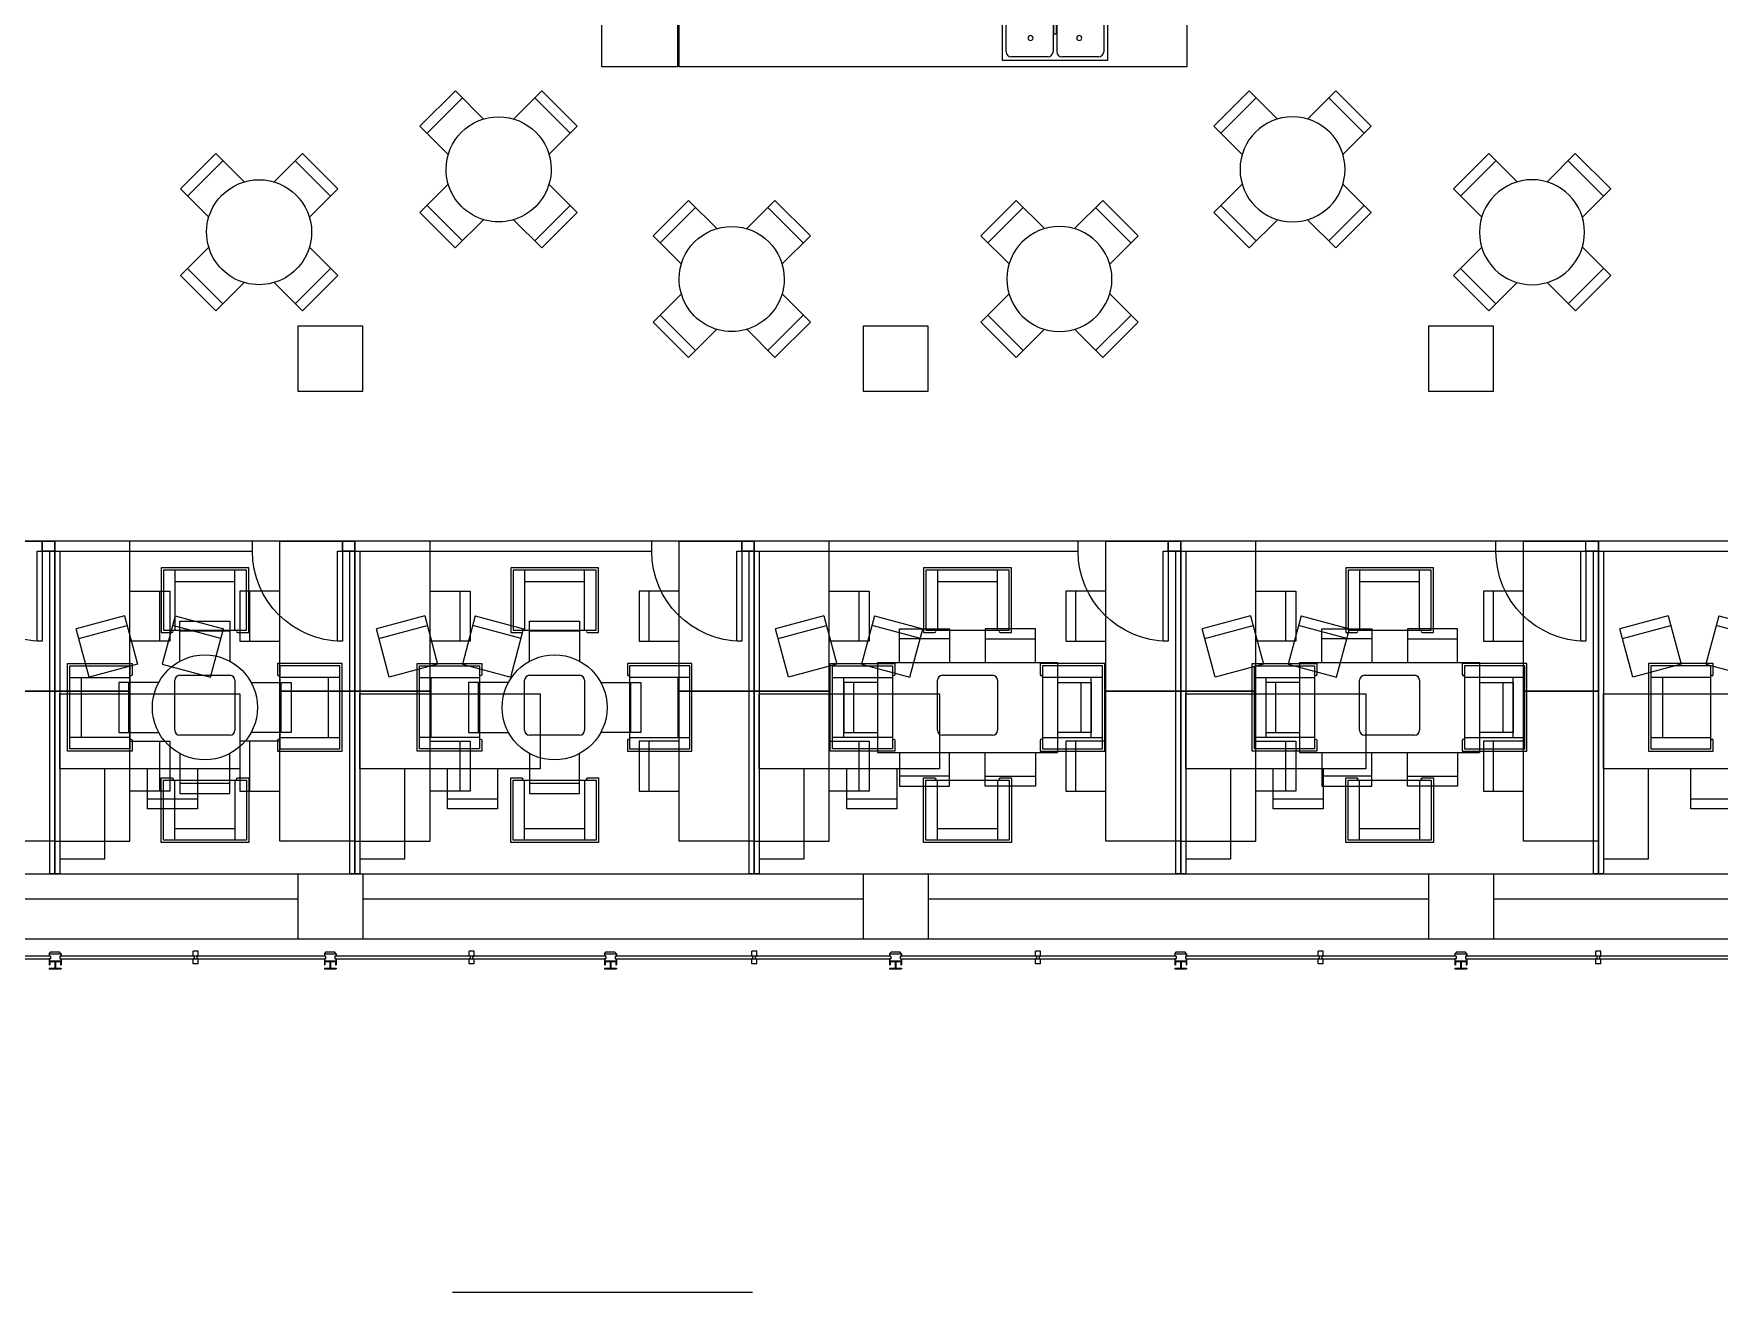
# Model space of a CAD drawing. Header units: feet. Extents: x 0 to 197, y 0 to 205.
# Drawn here: x 69.7 to 125.9, y 11.7 to 53.7 of the extents above; entities that cross this region are included whole.
import ezdxf

# ---------------------------------------------------------------- set-up
doc = ezdxf.new("R2010")
doc.units = ezdxf.units.FT
doc.header["$LTSCALE"] = 0.003281
doc.header["$MEASUREMENT"] = 0
for name, color, linetype, true_color in [('0-PF-CELLULAR$0-PF-CELL', 6, 'Continuous', 0xff00ff), ('0-PF-PARITION-WALLS', 70, 'Continuous', 0x7fff00), ('FURN$0-FURN-BENCHING', 15, 'Continuous', 0xbf3f3f), ('FURN$0-FURN-BREAKOUT', 18, 'Continuous', 0x000000), ('FURN$0-FURN-CONFERENCE', 4, 'Continuous', 0x00ffff), ('FURN$0-FURN-OFFICE', 254, 'Continuous', 0xbfbfff), ('FURN$0-FURN-PANTRY', 18, 'Continuous', 0x000000), ('PF-PLAN$0-PF-DARK', 18, 'Continuous', 0x000000), ('PF-PLAN$0-PF-LIGHT', 254, 'Continuous', 0xe6e6e6), ('PF-PLAN$0-PF-MEDIUM', 9, 'Continuous', 0xbebebe), ('TESTING', 18, 'Continuous', 0x000000)]:
    doc.layers.add(name, color=color, linetype=linetype, true_color=true_color)

# ---------------------------------------------------------------- blocks, each defined once
blk = doc.blocks.new('FLOORED-FURN-BENCHING')
at = {"layer": 'FURN$0-FURN-BENCHING'}
blk.add_line((0.333, 0), (0.333, 1.667), dxfattribs=at)
for points in [[(3.833, 3.333), (3.833, -1.667), (1.333, -1.667), (1.333, 3.333), (3.833, 3.333)], [(1.333, 1.667), (0, 1.667), (0, 0), (1.333, 0)]]:
    blk.add_lwpolyline(points, dxfattribs=at)
blk = doc.blocks.new('FLOORED-FURN-BREAKOUT-LOUNGE-FOUR')
at = {"layer": 'FURN$0-FURN-BREAKOUT'}
for p, q in [((0.462, 9.077), (0.462, 7.077)), ((2.462, 7.077), (2.462, 9.077)), ((2.462, 8.692), (0.462, 8.692)), ((-3.038, 5.506), (-1.038, 5.506)), ((-2.654, 3.506), (-2.654, 5.506)), ((0.462, 3.744), (0.462, 5.41)), ((0.628, 5.577), (2.295, 5.577)), ((2.462, 5.41), (2.462, 3.744)), ((5.962, 5.506), (3.962, 5.506)), ((5.577, 3.506), (5.577, 5.506)), ((-1.038, 3.506), (-3.038, 3.506)), ((2.295, 3.577), (0.628, 3.577)), ((3.962, 3.506), (5.962, 3.506)), ((0.462, 0.077), (0.462, 2.077)), ((2.462, 2.077), (2.462, 0.077)), ((2.462, 0.462), (0.462, 0.462))]:
    blk.add_line(p, q, dxfattribs=at)
for points in [[(2.557, 7.077, 1), (2.557, 7), (2.923, 7), (2.923, 9.154), (0, 9.154), (0, 7), (0.365, 7, 1), (0.365, 7.077)], [(-1.038, 3.41, -1), (-0.962, 3.41), (-0.962, 3.044), (-3.115, 3.044), (-3.115, 5.967), (-0.962, 5.967), (-0.962, 5.602, -1), (-1.038, 5.602)], [(3.962, 3.41, 1), (3.885, 3.41), (3.885, 3.044), (6.038, 3.044), (6.038, 5.967), (3.885, 5.967), (3.885, 5.602, 1), (3.962, 5.602)], [(2.557, 2.077, -1), (2.557, 2.154), (2.923, 2.154), (2.923, 0), (0, 0), (0, 2.154), (0.365, 2.154, -1), (0.365, 2.077)]]:
    blk.add_lwpolyline(points, format="xyb", dxfattribs=at)
for points in [[(2.846, 9.077), (0.077, 9.077), (0.077, 7.077), (2.846, 7.077), (2.846, 9.077)], [(-3.038, 3.121), (-3.038, 5.89), (-1.038, 5.89), (-1.038, 3.121), (-3.038, 3.121)], [(5.962, 3.121), (5.962, 5.89), (3.962, 5.89), (3.962, 3.121), (5.962, 3.121)], [(2.846, 0.077), (0.077, 0.077), (0.077, 2.077), (2.846, 2.077), (2.846, 0.077)]]:
    blk.add_lwpolyline(points, dxfattribs=at)
for centre, start, end in [((0.628, 5.41), 90, 180), ((2.295, 5.41), 0, 90), ((0.628, 3.744), 180, 270), ((2.295, 3.744), 270, 0)]:
    blk.add_arc(centre, 0.167, start, end, dxfattribs=at)
blk = doc.blocks.new('FLOORED-FURN-PANTRY-SEATING')
at = {"layer": 'FURN$0-FURN-PANTRY'}
for p, q in [((-10, 52.93), (-10, 68.93)), ((-10, 68.93), (10, 68.93)), ((10, 68.93), (10, 52.93)), ((10, 64.93), (-10, 64.93)), ((-30.47, 24.47), (-30.47, 44.47)), ((30.47, 24.47), (30.47, 44.47)), ((10, 4), (-10, 4))]:
    blk.add_line(p, q, dxfattribs=at)
for points in [[(-18.47, 44.47), (-34.47, 44.47), (-34.47, 24.47), (-18.47, 24.47)], [(18.47, 44.47), (34.47, 44.47), (34.47, 24.47), (18.47, 24.47)], [(-10, 16), (-10, 0), (10, 0), (10, 16)]]:
    blk.add_lwpolyline(points, dxfattribs=at)
for start, end in [(45, 225), (225, 45)]:
    blk.add_arc((0, 34.47), 21, start, end, dxfattribs=at)
blk = doc.blocks.new('FLOORED-3_ DOOR 01')
at = {"layer": '0-PF-PARITION-WALLS'}
for p, q in [((-39, 0), (-39, -4)), ((2, 0), (-3, 0)), ((-3, 0), (-3, -4)), ((2, 0), (2, -4)), ((2, -4), (-3, -4))]:
    blk.add_line(p, q, dxfattribs=at)
blk.add_lwpolyline([(-3, 0), (-3, 36), (-5, 36), (-5, 0), (-3, 0)], dxfattribs=at)
blk.add_arc((-3, 0), 36, 90, 180, dxfattribs=at)
blk = doc.blocks.new('FLOORED-ASSEMBLY-PRIVATE-OFFICE-SMALL')
at = {"layer": 'FURN$0-FURN-OFFICE'}
for p, q in [((7.343, 5.367), (7.775, 3.757)), ((8.097, 3.843), (7.665, 5.453)), ((2, 2.917), (2, 4.583)), ((7.343, 0.633), (7.775, 2.243)), ((8.097, 2.157), (7.665, 0.547))]:
    blk.add_line(p, q, dxfattribs=at)
for points in [[(5.5, 6), (3, 6), (3, 0), (5.5, 0), (5.5, 6)], [(8.097, 3.843), (6.487, 3.412), (6.056, 5.022), (7.665, 5.453)], [(3, 4.583), (1.667, 4.583), (1.667, 2.917), (3, 2.917)], [(8.097, 2.157), (6.487, 2.588), (6.056, 0.978), (7.665, 0.547)], [(3, 0), (0, 0), (0, 1.5), (3, 1.5)]]:
    blk.add_lwpolyline(points, dxfattribs=at)
blk = doc.blocks.new('FLOORED-FURN-SIX-SEAT-CONFERENCE-SQUARE')
at = {"layer": 'FURN$0-FURN-CONFERENCE'}
for p, q in [((2.406, 3.789), (0.739, 3.789)), ((3.594, 3.789), (5.261, 3.789)), ((0, 3), (0, 0)), ((0, 3), (6, 3)), ((6, 3), (6, 0)), ((-0.789, 0.667), (-0.789, 2.333)), ((6.789, 0.667), (6.789, 2.333)), ((0, 0), (6, 0)), ((2.406, -0.789), (0.739, -0.789)), ((3.594, -0.789), (5.261, -0.789))]:
    blk.add_line(p, q, dxfattribs=at)
for points in [[(0.739, 3), (0.739, 4.122), (2.406, 4.122), (2.406, 3)], [(5.261, 3), (5.261, 4.122), (3.594, 4.122), (3.594, 3)], [(0, 2.333), (-1.122, 2.333), (-1.122, 0.667), (0, 0.667)], [(6, 2.333), (7.122, 2.333), (7.122, 0.667), (6, 0.667)], [(0.739, 0), (0.739, -1.122), (2.406, -1.122), (2.406, 0)], [(5.261, 0), (5.261, -1.122), (3.594, -1.122), (3.594, 0)]]:
    blk.add_lwpolyline(points, dxfattribs=at)
blk = doc.blocks.new('FLOORED-FURN-FOUR-SEAT-CONFERENCE 01')
at = {"layer": 'FURN$0-FURN-CONFERENCE'}
for p, q in [((1.667, 5.411), (0, 5.411)), ((-1.706, 2.039), (-1.706, 3.706)), ((3.372, 2.039), (3.372, 3.706)), ((1.667, 0.333), (0, 0.333))]:
    blk.add_line(p, q, dxfattribs=at)
for points in [[(0, 4.411), (0, 5.744), (1.667, 5.744), (1.667, 4.411)], [(-0.706, 3.706), (-2.039, 3.706), (-2.039, 2.039), (-0.706, 2.039)], [(2.372, 3.706), (3.706, 3.706), (3.706, 2.039), (2.372, 2.039)], [(0, 1.333), (0, 0), (1.667, 0), (1.667, 1.333)]]:
    blk.add_lwpolyline(points, dxfattribs=at)
blk.add_circle((0.833, 2.872), 1.75, dxfattribs=at)
blk = doc.blocks.new('FLOORED-FURN-PANTRY-SINK')
at = {"layer": 'FURN$0-FURN-PANTRY'}
for p, q in [((0, 211.77), (30.25, 211.77)), ((0, 8.74), (0, 211.77)), ((24.25, 136.74), (24.25, 211.77)), ((24.25, 8.74), (24.25, 114.74)), ((2.5, 82.54), (23.5, 82.54)), ((2.5, 40.54), (2.5, 82.54)), ((6, 81.04), (17, 81.04)), ((23.5, 82.54), (23.5, 40.54)), ((4, 64.29), (4, 79.04)), ((19, 79.04), (19, 64.29)), ((17, 62.29), (6, 62.29)), ((17, 60.79), (6, 60.79)), ((21.25, 62.04), (13.5, 62.04)), ((21.25, 61.04), (13.5, 61.04)), ((4, 44.04), (4, 58.79)), ((19, 58.79), (19, 44.04)), ((23.5, 40.54), (2.5, 40.54)), ((17, 42.04), (6, 42.04)), ((25, 8.74), (0, 8.74))]:
    blk.add_line(p, q, dxfattribs=at)
at = {"layer": 'FURN$0-FURN-PANTRY', "lineweight": 25}
for p, q in [((25, 136.74), (25, 211.77)), ((30.25, 211.77), (30.25, 136.74)), ((30.25, 136.74), (25, 136.74)), ((25, 8.74), (25, 114.74)), ((25, 114.74), (30.25, 114.74)), ((30.25, 114.74), (30.25, 8.74)), ((30.25, 8.74), (25, 8.74))]:
    blk.add_line(p, q, dxfattribs=at)
at = {"layer": 'FURN$0-FURN-PANTRY'}
blk.add_lwpolyline([(30.25, 242.74), (30.25, 212.49), (0, 212.49), (0, 242.74), (30.25, 242.74)], dxfattribs=at)
for centre, radius, start, end in [((6, 79.04), 2, 90, 180), ((17, 79.04), 2, 0, 90), ((11.5, 71.29), 1, 90, 270), ((11.5, 71.29), 1, 270, 90), ((6, 64.29), 2, 180, 270), ((6, 58.79), 2, 90, 180), ((13.5, 61.54), 0.5, 90, 270), ((17, 64.29), 2, 270, 0), ((17, 58.79), 2, 360, 90), ((21.25, 65.54), 1, 90, 270), ((21.25, 65.54), 1, 270, 90), ((21.25, 61.54), 0.5, 270, 90), ((21.25, 57.54), 1, 90, 270), ((21.25, 57.54), 1, 270, 90), ((11.5, 51.79), 1, 90, 270), ((11.5, 51.79), 1, 270, 90), ((6, 44.04), 2, 180, 270), ((17, 44.04), 2, 270, 0)]:
    blk.add_arc(centre, radius, start, end, dxfattribs=at)

msp = doc.modelspace()

# ---------------------------------------------------------------- linework, layer by layer
at = {"layer": '0-PF-CELLULAR$0-PF-CELL'}
for points in [[(56.5, 25.667), (70.407, 25.667), (70.407, 36.751), (56.5, 36.751), (56.5, 25.667)], [(70.407, 25.667), (80.407, 25.667), (80.407, 36.751), (70.407, 36.751), (70.407, 25.667)], [(80.407, 25.667), (93.709, 25.667), (93.709, 36.751), (80.407, 36.751), (80.407, 25.667)], [(93.709, 25.667), (107.917, 25.667), (107.917, 36.751), (93.709, 36.751), (93.709, 25.667)], [(107.917, 25.667), (121.834, 25.667), (121.834, 36.751), (107.917, 36.751), (107.917, 25.667)], [(121.834, 25.667), (140.334, 25.667), (140.334, 36.751), (121.834, 36.751), (121.834, 25.667)]]:
    msp.add_lwpolyline(points, dxfattribs=at)
at = {"layer": '0-PF-PARITION-WALLS'}
for p, q in [((70.407, 36.417), (70.407, 25.667)), ((80.407, 36.417), (80.407, 25.667)), ((93.709, 36.417), (93.709, 25.667)), ((107.917, 36.417), (107.917, 25.667)), ((121.834, 36.417), (121.834, 25.667))]:
    msp.add_line(p, q, dxfattribs=at)
for points in [[(69.99, 36.417), (76.99, 36.417), (76.99, 36.751), (69.99, 36.751), (69.99, 36.417)], [(79.99, 36.417), (90.292, 36.417), (90.292, 36.751), (79.99, 36.751), (79.99, 36.417)], [(93.292, 36.417), (104.5, 36.417), (104.5, 36.751), (93.292, 36.751), (93.292, 36.417)], [(107.5, 36.417), (136.917, 36.417), (136.917, 36.751), (107.5, 36.751), (107.5, 36.417)], [(70.24, 36.417), (70.573, 36.417), (70.573, 25.667), (70.24, 25.667), (70.24, 36.417)], [(80.24, 36.417), (80.573, 36.417), (80.573, 25.667), (80.24, 25.667), (80.24, 36.417)], [(93.542, 36.417), (93.875, 36.417), (93.875, 25.667), (93.542, 25.667), (93.542, 36.417)], [(107.75, 36.417), (108.084, 36.417), (108.084, 25.667), (107.75, 25.667), (107.75, 36.417)], [(121.667, 36.417), (122, 36.417), (122, 25.667), (121.667, 25.667), (121.667, 36.417)]]:
    msp.add_lwpolyline(points, dxfattribs=at)
at = {"layer": 'PF-PLAN$0-PF-DARK', "linetype": 'Continuous'}
for p, q in [((80.667, 43.917), (78.5, 43.917)), ((78.5, 43.917), (78.5, 41.751)), ((80.667, 41.751), (80.667, 43.917)), ((99.5, 43.917), (97.334, 43.917)), ((97.334, 43.917), (97.334, 41.751)), ((99.5, 41.751), (99.5, 43.917)), ((118.334, 43.917), (116.167, 43.917)), ((116.167, 43.917), (116.167, 41.751)), ((118.334, 41.751), (118.334, 43.917)), ((78.5, 41.751), (80.667, 41.751)), ((97.334, 41.751), (99.5, 41.751)), ((116.167, 41.751), (118.334, 41.751)), ((78.5, 25.667), (80.667, 25.667)), ((78.5, 25.667), (78.5, 23.501)), ((80.667, 25.667), (80.667, 23.501)), ((97.334, 25.667), (99.5, 25.667)), ((97.334, 25.667), (97.334, 23.501)), ((99.5, 25.667), (99.5, 23.501)), ((116.167, 25.667), (116.167, 23.501)), ((116.167, 25.667), (118.334, 25.667)), ((118.334, 25.667), (118.334, 23.501)), ((57.834, 23.501), (139, 23.501))]:
    msp.add_line(p, q, dxfattribs=at)
at = {"layer": 'PF-PLAN$0-PF-LIGHT', "linetype": 'Continuous'}
for p, q in [((70.219, 23.001), (70.278, 23.06)), ((70.278, 23.06), (70.556, 23.06)), ((70.615, 23.001), (70.556, 23.06)), ((75.02, 22.917), (75.02, 23.084)), ((75.187, 23.084), (75.02, 23.084)), ((75.187, 22.917), (75.187, 23.084)), ((79.386, 23.001), (79.445, 23.06)), ((79.445, 23.06), (79.723, 23.06)), ((79.782, 23.001), (79.723, 23.06)), ((84.209, 22.917), (84.209, 23.084)), ((84.375, 23.084), (84.209, 23.084)), ((84.375, 22.917), (84.375, 23.084)), ((88.719, 23.001), (88.778, 23.06)), ((88.778, 23.06), (89.056, 23.06)), ((89.115, 23.001), (89.056, 23.06)), ((93.625, 22.917), (93.625, 23.084)), ((93.792, 23.084), (93.625, 23.084)), ((93.792, 22.917), (93.792, 23.084)), ((98.219, 23.001), (98.278, 23.06)), ((98.278, 23.06), (98.556, 23.06)), ((98.615, 23.001), (98.556, 23.06)), ((103.084, 22.917), (103.084, 23.084)), ((103.25, 23.084), (103.084, 23.084)), ((103.25, 22.917), (103.25, 23.084)), ((107.719, 23.001), (107.778, 23.06)), ((107.778, 23.06), (108.056, 23.06)), ((108.115, 23.001), (108.056, 23.06)), ((112.5, 22.917), (112.5, 23.084)), ((112.667, 23.084), (112.5, 23.084)), ((112.667, 22.917), (112.667, 23.084)), ((117.052, 23.001), (117.111, 23.06)), ((117.111, 23.06), (117.389, 23.06)), ((117.448, 23.001), (117.389, 23.06)), ((121.75, 22.917), (121.75, 23.084)), ((121.917, 23.084), (121.75, 23.084)), ((121.917, 22.917), (121.917, 23.084)), ((70.219, 23.001), (70.219, 22.917)), ((70.219, 23.001), (70.615, 23.001)), ((70.261, 22.917), (70.219, 22.917)), ((70.219, 22.834), (70.219, 22.626)), ((70.261, 22.834), (70.219, 22.834)), ((70.615, 22.751), (70.219, 22.751)), ((70.219, 22.626), (70.24, 22.626)), ((70.219, 22.521), (70.219, 22.501)), ((70.219, 22.521), (70.407, 22.521)), ((70.219, 22.501), (70.615, 22.501)), ((70.407, 22.73), (70.24, 22.73)), ((70.24, 22.73), (70.24, 22.626)), ((70.261, 22.917), (70.261, 22.834)), ((70.407, 22.73), (70.407, 22.521)), ((70.594, 22.73), (70.427, 22.73)), ((70.427, 22.73), (70.427, 22.521)), ((70.427, 22.521), (70.615, 22.521)), ((70.573, 22.917), (70.573, 22.834)), ((70.573, 22.917), (70.615, 22.917)), ((70.573, 22.834), (70.615, 22.834)), ((70.594, 22.73), (70.594, 22.626)), ((70.594, 22.626), (70.615, 22.626)), ((70.615, 23.001), (70.615, 22.917)), ((70.615, 22.834), (70.615, 22.626)), ((70.615, 22.521), (70.615, 22.501)), ((75.062, 22.917), (75.02, 22.917)), ((75.02, 22.667), (75.02, 22.834)), ((75.062, 22.834), (75.02, 22.834)), ((75.187, 22.667), (75.02, 22.667)), ((75.062, 22.834), (75.062, 22.917)), ((75.145, 22.917), (75.187, 22.917)), ((75.145, 22.834), (75.145, 22.917)), ((75.145, 22.834), (75.187, 22.834)), ((75.187, 22.667), (75.187, 22.834)), ((79.386, 23.001), (79.386, 22.917)), ((79.386, 23.001), (79.782, 23.001)), ((79.427, 22.917), (79.386, 22.917)), ((79.386, 22.834), (79.386, 22.626)), ((79.427, 22.834), (79.386, 22.834)), ((79.782, 22.751), (79.386, 22.751)), ((79.386, 22.626), (79.407, 22.626)), ((79.386, 22.521), (79.386, 22.501)), ((79.386, 22.521), (79.573, 22.521)), ((79.386, 22.501), (79.782, 22.501)), ((79.573, 22.73), (79.407, 22.73)), ((79.407, 22.73), (79.407, 22.626)), ((79.427, 22.917), (79.427, 22.834)), ((79.573, 22.73), (79.573, 22.521)), ((79.761, 22.73), (79.594, 22.73)), ((79.594, 22.73), (79.594, 22.521)), ((79.594, 22.521), (79.782, 22.521)), ((79.74, 22.917), (79.74, 22.834)), ((79.74, 22.917), (79.782, 22.917)), ((79.74, 22.834), (79.782, 22.834)), ((79.761, 22.73), (79.761, 22.626)), ((79.761, 22.626), (79.782, 22.626)), ((79.782, 23.001), (79.782, 22.917)), ((79.782, 22.834), (79.782, 22.626)), ((79.782, 22.521), (79.782, 22.501)), ((84.25, 22.917), (84.209, 22.917)), ((84.209, 22.667), (84.209, 22.834)), ((84.25, 22.834), (84.209, 22.834)), ((84.375, 22.667), (84.209, 22.667)), ((84.25, 22.834), (84.25, 22.917)), ((84.334, 22.917), (84.375, 22.917)), ((84.334, 22.834), (84.334, 22.917)), ((84.334, 22.834), (84.375, 22.834)), ((84.375, 22.667), (84.375, 22.834)), ((88.719, 23.001), (88.719, 22.917)), ((88.719, 23.001), (89.115, 23.001)), ((88.761, 22.917), (88.719, 22.917)), ((88.719, 22.834), (88.719, 22.626)), ((88.761, 22.834), (88.719, 22.834)), ((89.115, 22.751), (88.719, 22.751)), ((88.719, 22.626), (88.74, 22.626)), ((88.719, 22.521), (88.719, 22.501)), ((88.719, 22.521), (88.907, 22.521)), ((88.719, 22.501), (89.115, 22.501)), ((88.907, 22.73), (88.74, 22.73)), ((88.74, 22.73), (88.74, 22.626)), ((88.761, 22.917), (88.761, 22.834)), ((88.907, 22.73), (88.907, 22.521)), ((89.094, 22.73), (88.927, 22.73)), ((88.927, 22.73), (88.927, 22.521)), ((88.927, 22.521), (89.115, 22.521)), ((89.073, 22.917), (89.073, 22.834)), ((89.073, 22.917), (89.115, 22.917)), ((89.073, 22.834), (89.115, 22.834)), ((89.094, 22.73), (89.094, 22.626)), ((89.094, 22.626), (89.115, 22.626)), ((89.115, 23.001), (89.115, 22.917)), ((89.115, 22.834), (89.115, 22.626)), ((89.115, 22.521), (89.115, 22.501)), ((93.667, 22.917), (93.625, 22.917)), ((93.625, 22.667), (93.625, 22.834)), ((93.667, 22.834), (93.625, 22.834)), ((93.792, 22.667), (93.625, 22.667)), ((93.667, 22.834), (93.667, 22.917)), ((93.75, 22.917), (93.792, 22.917)), ((93.75, 22.834), (93.75, 22.917)), ((93.75, 22.834), (93.792, 22.834)), ((93.792, 22.667), (93.792, 22.834)), ((98.219, 23.001), (98.219, 22.917)), ((98.219, 23.001), (98.615, 23.001)), ((98.261, 22.917), (98.219, 22.917)), ((98.219, 22.834), (98.219, 22.626)), ((98.261, 22.834), (98.219, 22.834)), ((98.615, 22.751), (98.219, 22.751)), ((98.219, 22.626), (98.24, 22.626)), ((98.219, 22.521), (98.219, 22.501)), ((98.219, 22.521), (98.407, 22.521)), ((98.219, 22.501), (98.615, 22.501)), ((98.407, 22.73), (98.24, 22.73)), ((98.24, 22.73), (98.24, 22.626)), ((98.261, 22.917), (98.261, 22.834)), ((98.407, 22.73), (98.407, 22.521)), ((98.594, 22.73), (98.427, 22.73)), ((98.427, 22.73), (98.427, 22.521)), ((98.427, 22.521), (98.615, 22.521)), ((98.573, 22.917), (98.573, 22.834)), ((98.573, 22.917), (98.615, 22.917)), ((98.573, 22.834), (98.615, 22.834)), ((98.594, 22.73), (98.594, 22.626)), ((98.594, 22.626), (98.615, 22.626)), ((98.615, 23.001), (98.615, 22.917)), ((98.615, 22.834), (98.615, 22.626)), ((98.615, 22.521), (98.615, 22.501)), ((103.125, 22.917), (103.084, 22.917)), ((103.084, 22.667), (103.084, 22.834)), ((103.125, 22.834), (103.084, 22.834)), ((103.25, 22.667), (103.084, 22.667)), ((103.125, 22.834), (103.125, 22.917)), ((103.209, 22.917), (103.25, 22.917)), ((103.209, 22.834), (103.209, 22.917)), ((103.209, 22.834), (103.25, 22.834)), ((103.25, 22.667), (103.25, 22.834)), ((107.719, 23.001), (107.719, 22.917)), ((107.719, 23.001), (108.115, 23.001)), ((107.761, 22.917), (107.719, 22.917)), ((107.719, 22.834), (107.719, 22.626)), ((107.761, 22.834), (107.719, 22.834)), ((108.115, 22.751), (107.719, 22.751)), ((107.719, 22.626), (107.74, 22.626)), ((107.719, 22.521), (107.719, 22.501)), ((107.719, 22.521), (107.907, 22.521)), ((107.719, 22.501), (108.115, 22.501)), ((107.907, 22.73), (107.74, 22.73)), ((107.74, 22.73), (107.74, 22.626)), ((107.761, 22.917), (107.761, 22.834)), ((107.907, 22.73), (107.907, 22.521)), ((108.094, 22.73), (107.927, 22.73)), ((107.927, 22.73), (107.927, 22.521)), ((107.927, 22.521), (108.115, 22.521)), ((108.073, 22.917), (108.073, 22.834)), ((108.073, 22.917), (108.115, 22.917)), ((108.073, 22.834), (108.115, 22.834)), ((108.094, 22.73), (108.094, 22.626)), ((108.094, 22.626), (108.115, 22.626)), ((108.115, 23.001), (108.115, 22.917)), ((108.115, 22.834), (108.115, 22.626)), ((108.115, 22.521), (108.115, 22.501)), ((112.542, 22.917), (112.5, 22.917)), ((112.5, 22.667), (112.5, 22.834)), ((112.542, 22.834), (112.5, 22.834)), ((112.667, 22.667), (112.5, 22.667)), ((112.542, 22.834), (112.542, 22.917)), ((112.625, 22.917), (112.667, 22.917)), ((112.625, 22.834), (112.625, 22.917)), ((112.625, 22.834), (112.667, 22.834)), ((112.667, 22.667), (112.667, 22.834)), ((117.052, 23.001), (117.052, 22.917)), ((117.052, 23.001), (117.448, 23.001)), ((117.094, 22.917), (117.052, 22.917)), ((117.052, 22.834), (117.052, 22.626)), ((117.094, 22.834), (117.052, 22.834)), ((117.448, 22.751), (117.052, 22.751)), ((117.052, 22.626), (117.073, 22.626)), ((117.052, 22.521), (117.052, 22.501)), ((117.052, 22.521), (117.24, 22.521)), ((117.052, 22.501), (117.448, 22.501)), ((117.24, 22.73), (117.073, 22.73)), ((117.073, 22.73), (117.073, 22.626)), ((117.094, 22.917), (117.094, 22.834)), ((117.24, 22.73), (117.24, 22.521)), ((117.427, 22.73), (117.261, 22.73)), ((117.261, 22.73), (117.261, 22.521)), ((117.261, 22.521), (117.448, 22.521)), ((117.407, 22.917), (117.407, 22.834)), ((117.407, 22.917), (117.448, 22.917)), ((117.407, 22.834), (117.448, 22.834)), ((117.427, 22.73), (117.427, 22.626)), ((117.427, 22.626), (117.448, 22.626)), ((117.448, 23.001), (117.448, 22.917)), ((117.448, 22.834), (117.448, 22.626)), ((117.448, 22.521), (117.448, 22.501)), ((121.792, 22.917), (121.75, 22.917)), ((121.75, 22.667), (121.75, 22.834)), ((121.792, 22.834), (121.75, 22.834)), ((121.917, 22.667), (121.75, 22.667)), ((121.792, 22.834), (121.792, 22.917)), ((121.875, 22.917), (121.917, 22.917)), ((121.875, 22.834), (121.875, 22.917)), ((121.875, 22.834), (121.917, 22.834)), ((121.917, 22.667), (121.917, 22.834))]:
    msp.add_line(p, q, dxfattribs=at)
at = {"layer": 'PF-PLAN$0-PF-MEDIUM', "linetype": 'Continuous'}
for p, q in [((62.5, 24.834), (78.5, 24.834)), ((80.667, 24.834), (97.334, 24.834)), ((99.5, 24.834), (116.167, 24.834)), ((118.334, 24.834), (134.334, 24.834)), ((70.261, 22.917), (61.573, 22.917)), ((61.573, 22.834), (70.261, 22.834)), ((79.427, 22.917), (70.573, 22.917)), ((70.573, 22.834), (79.427, 22.834)), ((88.761, 22.917), (79.74, 22.917)), ((79.74, 22.834), (88.761, 22.834)), ((98.261, 22.917), (89.073, 22.917)), ((89.073, 22.834), (98.261, 22.834)), ((107.761, 22.917), (98.573, 22.917)), ((98.573, 22.834), (107.761, 22.834)), ((117.094, 22.917), (108.073, 22.917)), ((108.073, 22.834), (117.094, 22.834)), ((126.261, 22.917), (117.407, 22.917)), ((117.407, 22.834), (126.261, 22.834))]:
    msp.add_line(p, q, dxfattribs=at)
at = {"layer": 'TESTING'}
msp.add_line((83.651, 11.714), (93.651, 11.714), dxfattribs=at)

# ---------------------------------------------------------------- block references
at = {"layer": '0-PF-PARITION-WALLS', "xscale": -0.0833333333333333, "yscale": 0.0833333333333333, "zscale": 0.0833333333333333, "rotation": 180}
for p in [(70.24, 36.417), (80.24, 36.417), (93.542, 36.417), (107.75, 36.417), (121.667, 36.417)]:
    msp.add_blockref('FLOORED-3_ DOOR 01', p, dxfattribs=at)
at = {"layer": 'FURN$0-FURN-BENCHING'}
for p, rotation in [((66.573, 33.417), 359.9999999999984), ((76.573, 33.417), 359.9999999999984), ((89.875, 33.417), 359.9999999999984), ((104.084, 33.417), 359.9999999999984), ((118, 33.417), 359.9999999999985), ((66.573, 28.417), 359.9999999999984), ((76.573, 28.417), 359.9999999999984), ((89.875, 28.417), 359.9999999999984), ((104.084, 28.417), 359.9999999999984), ((118, 28.417), 359.9999999999985)]:
    msp.add_blockref('FLOORED-FURN-BENCHING', p, dxfattribs=dict(at, rotation=rotation))
at = {"layer": 'FURN$0-FURN-BENCHING', "xscale": -1, "rotation": 1.4623e-12}
for p in [(74.24, 33.417), (84.24, 33.417), (97.542, 33.417), (111.75, 33.417), (74.24, 28.417), (84.24, 28.417), (97.542, 28.417), (111.75, 28.417)]:
    msp.add_blockref('FLOORED-FURN-BENCHING', p, dxfattribs=at)
at = {"layer": 'FURN$0-FURN-BREAKOUT'}
for p in [(73.945, 26.703), (85.596, 26.703), (99.351, 26.703), (113.414, 26.703)]:
    msp.add_blockref('FLOORED-FURN-BREAKOUT-LOUNGE-FOUR', p, dxfattribs=at)
at = {"layer": 'FURN$0-FURN-BREAKOUT', "rotation": 90}
msp.add_blockref('FLOORED-FURN-BREAKOUT-LOUNGE-FOUR', (132.66, 29.747), dxfattribs=at)
at = {"layer": 'FURN$0-FURN-CONFERENCE'}
for name, p in [('FLOORED-FURN-FOUR-SEAT-CONFERENCE 01', (74.573, 28.337)), ('FLOORED-FURN-FOUR-SEAT-CONFERENCE 01', (86.224, 28.337)), ('FLOORED-FURN-SIX-SEAT-CONFERENCE-SQUARE', (97.813, 29.709)), ('FLOORED-FURN-SIX-SEAT-CONFERENCE-SQUARE', (111.875, 29.709))]:
    msp.add_blockref(name, p, dxfattribs=at)
at = {"layer": 'FURN$0-FURN-OFFICE', "xscale": -1, "rotation": 270}
for p in [(70.573, 26.167), (80.573, 26.167), (93.875, 26.167), (108.084, 26.167), (122, 26.167)]:
    msp.add_blockref('FLOORED-ASSEMBLY-PRIVATE-OFFICE-SMALL', p, dxfattribs=at)
at = {"layer": 'FURN$0-FURN-PANTRY', "yscale": 0.0833333333333333, "zscale": 0.0833333333333333}
for name, p, xscale, rotation in [('FLOORED-FURN-PANTRY-SINK', (108.854, 52.563), 0.0833333333333333, 90), ('FLOORED-FURN-PANTRY-SEATING', (87.223, 47.113), -0.0833333333333333, 45.00000000000373), ('FLOORED-FURN-PANTRY-SEATING', (109.611, 47.113), 0.0833333333333333, 314.9999999999963), ('FLOORED-FURN-PANTRY-SEATING', (79.243, 45.017), -0.0833333333333333, 45.00000000000373), ('FLOORED-FURN-PANTRY-SEATING', (117.591, 45.017), 0.0833333333333333, 314.9999999999963), ('FLOORED-FURN-PANTRY-SEATING', (94.989, 43.459), -0.0833333333333333, 45.00000000000373), ('FLOORED-FURN-PANTRY-SEATING', (101.845, 43.459), 0.0833333333333333, 314.9999999999963)]:
    msp.add_blockref(name, p, dxfattribs=dict(at, xscale=xscale, rotation=rotation))

doc.saveas('drawing.dxf')
